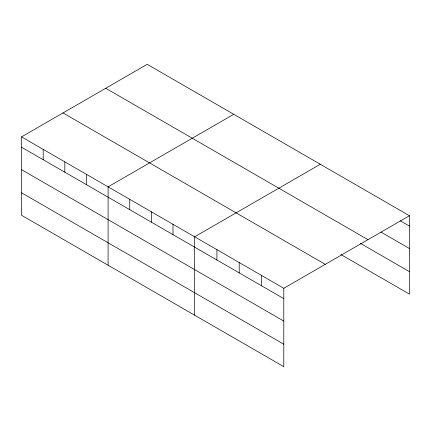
<?xml version="1.0" encoding="UTF-8"?>
<svg xmlns="http://www.w3.org/2000/svg" width="431" height="431" viewBox="0 0 431 431"><rect width="100%" height="100%" fill="white"/><g stroke="black" fill="none" stroke-linecap="round" stroke-linejoin="round"><path stroke-width="0.65" d="M283.792 321.079L283.792 288.28L21.55 136.875L21.55 215.268L283.792 366.673L283.792 321.079L21.55 169.674M21.55 136.875L147.208 64.327L409.45 215.732L409.45 294.125L340.862 254.527M233.747 114.29L108.089 186.838L108.089 265.232M320.287 164.254L194.629 236.802L194.629 315.196M283.792 288.28L409.45 215.732M400.307 220.791L409.45 226.07M380.875 232.029L409.45 248.531M105.74 88.269L367.982 239.674M360.294 243.289L409.45 271.665M63.018 112.938L325.26 264.338M21.55 147.213L283.792 298.618M21.55 192.808L283.792 344.213M261.504 275.409L261.504 285.748M239.21 262.544L239.21 272.882M216.922 249.673L216.922 260.012M172.993 224.314L172.993 234.653M151.362 211.82L151.362 222.159M129.726 199.332L129.726 209.671M86.453 174.35L86.453 184.689M64.822 161.857L64.822 172.195M43.186 149.368L43.186 159.707"/></g></svg>
